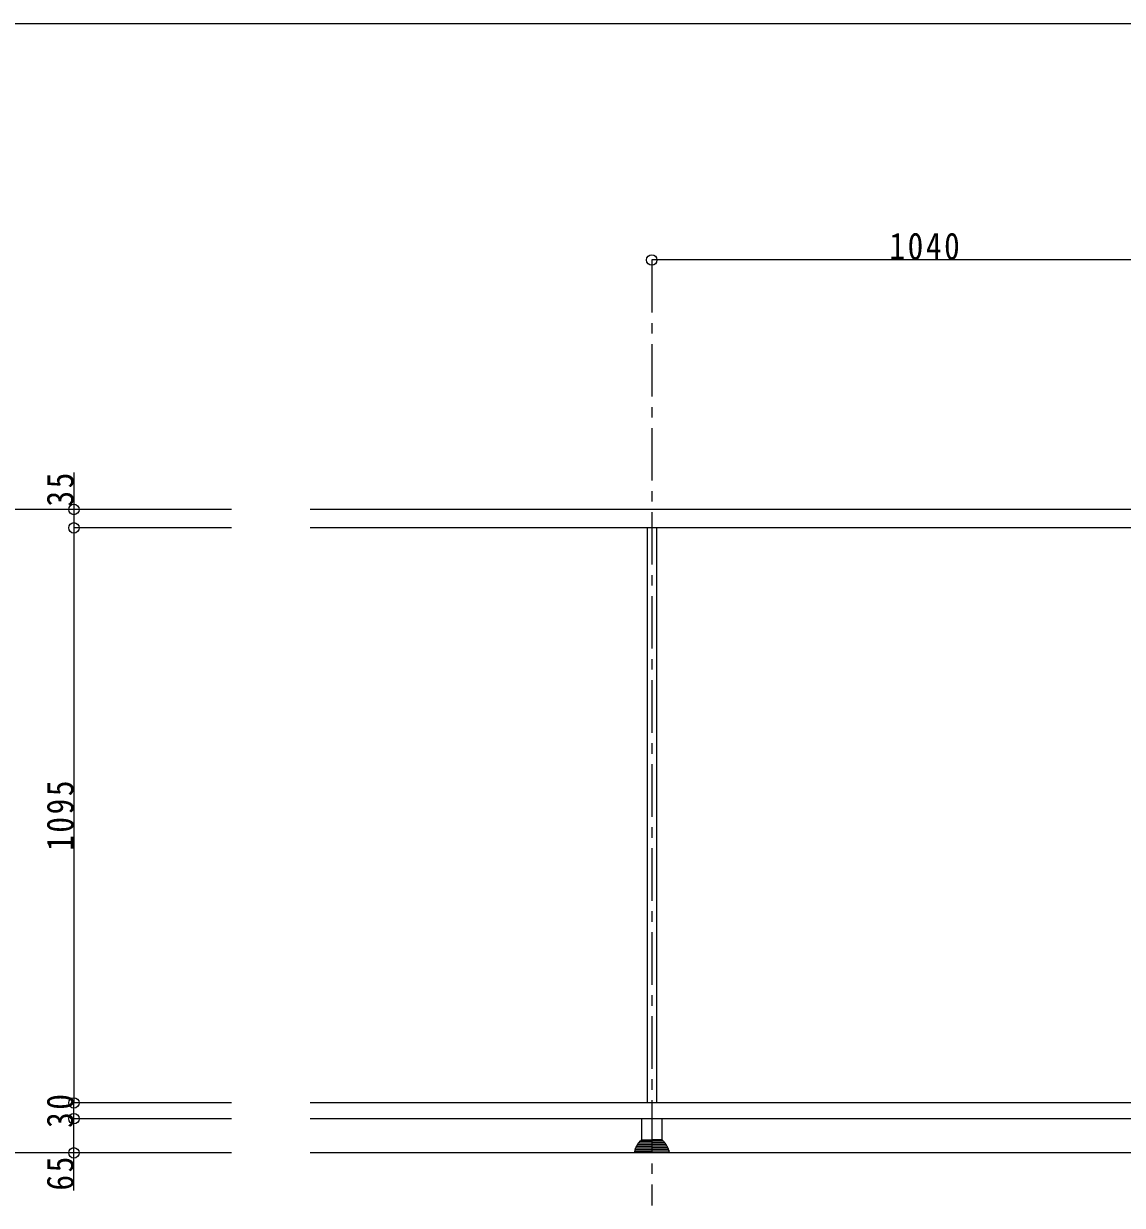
# Model space of a CAD drawing. Units: millimetres at full size, sheet at 1:5, with parts at other scales. Extents: x -1050 to 1050, y -742 to 742.
# Drawn here: x -226 to 296, y 120 to 682 of the extents above; entities that cross this region are included whole.
import ezdxf

# ---------------------------------------------------------------- set-up
doc = ezdxf.new("R2010")
doc.units = ezdxf.units.MM
doc.header["$LTSCALE"] = 5
doc.linetypes.add('CHAIN1', pattern=[8, 5, -1, 1, -1])
doc.layers.add('1-5_図枠1_1', color=7, linetype='Continuous')
doc.layers.add('1-6_姿図', color=7, linetype='Continuous')
doc.styles.add('ＭＳ ゴシック', font='')
doc.styles.get('ＭＳ ゴシック').set_extended_font_data('MS Gothic')

# ---------------------------------------------------------------- blocks, each defined once
blk = doc.blocks.new('dimension_origin')
at = {"color": 0, "linetype": 'Continuous', "lineweight": -2}
blk.add_circle((0, 0), 1.25, dxfattribs=at)

msp = doc.modelspace()

# ---------------------------------------------------------------- linework, layer by layer
at = {"layer": '1-5_図枠1_1'}
msp.add_line((-990, 682.5), (703.535, 682.5), dxfattribs=at)
at = {"layer": '1-6_姿図', "linetype": 'CHAIN1'}
msp.add_line((72.5, 570), (72.5, 120), dxfattribs=at)
at = {"layer": '1-6_姿図'}
for p, q in [((332.5, 570), (72.5, 570)), ((-202.5, 468.9), (-202.5, 442.5)), ((-127.5, 451.25), (-240, 451.25)), ((872.5, 451.25), (-90, 451.25)), ((-127.5, 442.5), (-202.5, 442.5)), ((-202.5, 442.5), (-202.5, 168.75)), ((872.5, 442.5), (-90, 442.5)), ((70.25, 442.5), (70.25, 168.75)), ((74.75, 442.5), (74.75, 168.75)), ((-127.5, 168.75), (-202.5, 168.75)), ((-202.5, 161.25), (-202.5, 168.75)), ((868.75, 168.75), (-90, 168.75)), ((-127.5, 161.25), (-202.5, 161.25)), ((-202.5, 127.049), (-202.5, 161.25)), ((868.75, 161.25), (-90, 161.25)), ((67.75, 151.25), (67.75, 161.25)), ((77.25, 161.25), (77.25, 151.25)), ((64.441, 146.311), (64.441, 145.8)), ((64.687, 147.014), (64.687, 146.599)), ((64.687, 146.6), (72.5, 146.6)), ((65.005, 147.76), (65.005, 147.407)), ((65.005, 147.407), (72.5, 147.407)), ((65.408, 148.524), (65.408, 148.2)), ((65.408, 148.2), (72.5, 148.2)), ((65.86, 149.001), (72.5, 149.001)), ((65.924, 149.302), (65.924, 149.001)), ((66.382, 149.8), (72.5, 149.8)), ((66.573, 150.1), (66.573, 149.8)), ((67.027, 150.6), (72.5, 150.6)), ((67.25, 150.75), (67.25, 150.6)), ((67.75, 151.25), (72.5, 151.25)), ((77.25, 151.25), (72.5, 151.25)), ((77.973, 150.6), (72.5, 150.6)), ((78.618, 149.8), (72.5, 149.8)), ((79.14, 149.001), (72.5, 149.001)), ((79.592, 148.2), (72.5, 148.2)), ((79.995, 147.407), (72.5, 147.407)), ((80.313, 146.6), (72.5, 146.6)), ((77.75, 150.75), (77.75, 150.6)), ((78.427, 150.1), (78.427, 149.8)), ((79.076, 149.302), (79.076, 149.001)), ((79.592, 148.524), (79.592, 148.2)), ((79.995, 147.76), (79.995, 147.407)), ((80.313, 147.014), (80.313, 146.599)), ((80.559, 146.311), (80.559, 145.8)), ((-127.5, 145), (-326.963, 145)), ((877.5, 145), (-90, 145)), ((64.25, 145.482), (64.25, 145)), ((64.441, 145.8), (72.5, 145.8)), ((80.559, 145.8), (72.5, 145.8)), ((80.75, 145.482), (80.75, 145))]:
    msp.add_line(p, q, dxfattribs=at)
for centre, radius, start, end in [((64.744, 146.303), 0.303, 100.92102, 178.46143), ((65.056, 147.04), 0.37, 97.87545, 184.11221), ((65.42, 147.785), 0.415, 91.62275, 183.49063), ((65.873, 148.536), 0.466, 91.64474, 181.439), ((66.412, 149.312), 0.488, 86.57068, 181.25523), ((67.084, 150.089), 0.512, 86.56134, 178.79631), ((67.75, 150.75), 0.5, 90, 180), ((77.25, 150.75), 0.5, 0, 90), ((77.916, 150.089), 0.512, 1.20369, 93.43866), ((78.588, 149.312), 0.488, 358.74477, 93.42932), ((79.127, 148.536), 0.466, 358.561, 88.35526), ((79.58, 147.785), 0.415, 356.50937, 88.37725), ((79.944, 147.04), 0.37, 355.88779, 82.12455), ((80.256, 146.303), 0.303, 1.53857, 79.07898), ((64.614, 145.48), 0.364, 118.33625, 179.71056), ((80.386, 145.48), 0.364, 0.28944, 61.66375)]:
    msp.add_arc(centre, radius, start, end, dxfattribs=at)

# ---------------------------------------------------------------- block references
at = {"layer": '1-6_姿図', "xscale": 2, "yscale": 2}
for p, rotation in [((72.5, 570), 180), ((-202.5, 451.25), 90), ((-202.5, 442.5), 270), ((-202.5, 442.5), 90), ((-202.5, 168.75), 90), ((-202.5, 168.75), 270), ((-202.5, 161.25), 90), ((-202.5, 161.25), 270), ((-202.5, 145), 270)]:
    msp.add_blockref('dimension_origin', p, dxfattribs=dict(at, rotation=rotation))

# ---------------------------------------------------------------- texts
at = {"layer": '1-6_姿図', "insert": (185.625, 570), "char_height": 12.83, "attachment_point": 7, "style": 'ＭＳ ゴシック'}
msp.add_mtext('\\T1.17;\\W0.85;1040', dxfattribs=at)
at = {"layer": '1-6_姿図', "char_height": 12.83, "attachment_point": 7, "rotation": 90, "style": 'ＭＳ ゴシック'}
for s, insert in [('\\T1.17;\\W0.85;35', (-202.5, 452.65)), ('\\T1.17;\\W0.85;1095', (-202.5, 288.75)), ('\\T1.17;\\W0.85;30', (-202.5, 156.875)), ('\\T1.17;\\W0.85;65', (-202.5, 127.049))]:
    msp.add_mtext(s, dxfattribs=dict(at, insert=insert))

doc.saveas('drawing.dxf')
